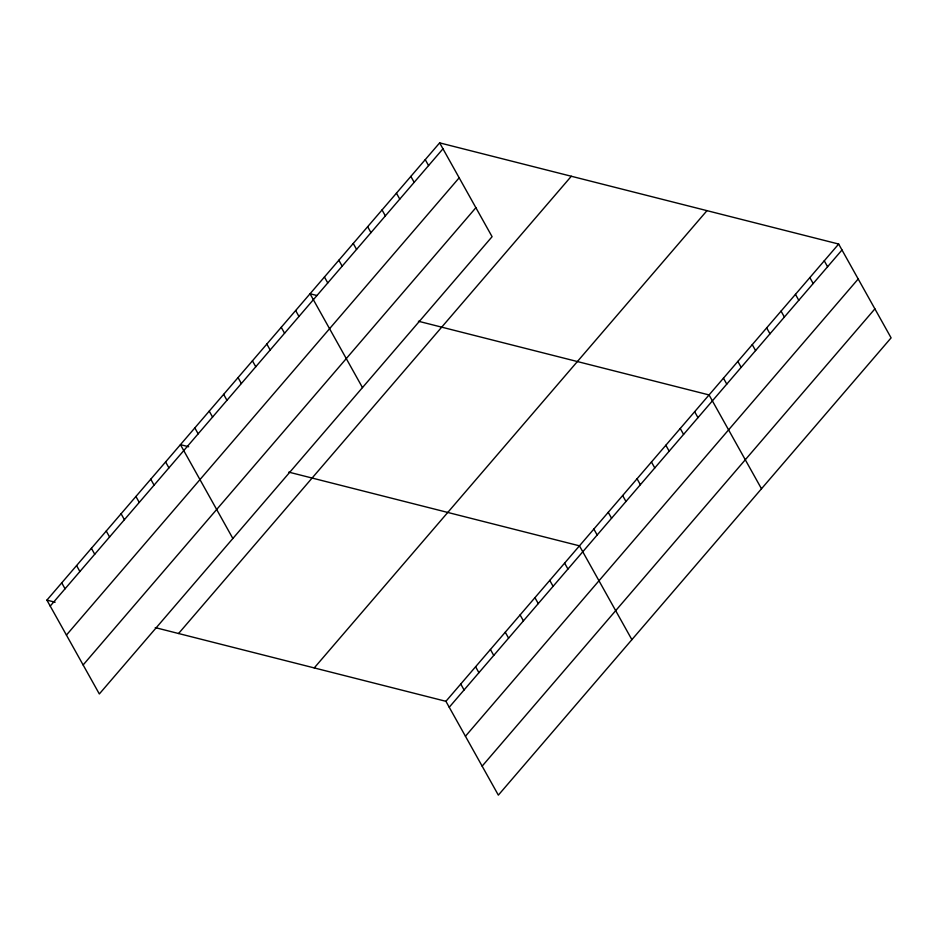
<?xml version="1.0" encoding="UTF-8"?>
<svg xmlns="http://www.w3.org/2000/svg" width="938" height="938" viewBox="0 0 938 938"><rect width="100%" height="100%" fill="white"/><g stroke="black" fill="none" stroke-linecap="round" stroke-linejoin="round"><path stroke-width="1.41" d="M439.652 142.869L492.087 236.693L99.334 693.956L46.9 600.132L439.652 142.869L838.666 244.044L891.1 337.868L498.348 795.131L445.913 701.307L155.251 627.604M50.218 606.077L442.971 148.814M66.434 635.073L459.174 177.81M83.13 664.96L475.883 207.697M178.572 633.513L571.324 176.25M314.242 667.915L706.982 210.651M445.913 701.307L838.666 244.044M449.232 707.252L841.984 249.989M465.436 736.248L858.188 278.985M482.144 766.135L874.896 308.872M316.903 295.505L310.044 293.77L362.478 387.593M418.395 321.242L709.058 394.933L761.492 488.768M188.667 446.746L180.436 444.659L232.87 538.494M288.787 472.131L579.45 545.834L631.884 639.657M46.9 600.132L55.131 602.219M824.256 260.811L827.586 266.755M809.857 277.578L813.176 283.522M795.459 294.344L798.777 300.289M781.061 311.111L784.379 317.056M766.663 327.878L769.981 333.811M752.253 344.645L755.582 350.578M737.854 361.411L741.172 367.344M723.456 378.166L726.774 384.111M694.648 411.7L697.978 417.644M680.249 428.467L683.579 434.411M665.851 445.233L669.169 451.178M651.453 462L654.771 467.945M637.054 478.767L640.373 484.712M622.644 495.534L625.974 501.478M425.254 159.636L428.572 165.58M608.246 512.3L611.564 518.245M410.844 176.403L414.174 182.347M593.848 529.067L597.166 535.012M396.446 193.169L399.764 199.114M382.047 209.936L385.366 215.881M564.606 563.105L567.936 569.049M367.649 226.703L370.967 232.647M549.774 580.388L553.092 586.332M353.251 243.47L356.569 249.414M534.93 597.658L538.26 603.603M338.841 260.236L342.171 266.169M520.098 614.929L523.416 620.874M324.442 277.003L327.761 282.936M505.265 632.212L508.584 638.145M490.422 649.483L493.74 655.428M295.646 310.537L298.964 316.469M475.589 666.754L478.908 672.698M281.236 327.292L284.566 333.236M460.746 684.025L464.076 689.969M266.838 344.058L270.156 350.003M252.439 360.825L255.757 366.77M238.041 377.592L241.359 383.536M223.643 394.359L226.961 400.303M209.233 411.125L212.563 417.07M194.834 427.892L198.153 433.837M165.592 461.93L168.922 467.874M150.76 479.212L154.078 485.157M135.928 496.483L139.246 502.428M121.084 513.754L124.402 519.699M106.252 531.037L109.57 536.97M91.408 548.308L94.738 554.252M76.576 565.579L79.894 571.523M61.732 582.861L65.062 588.794"/></g></svg>
